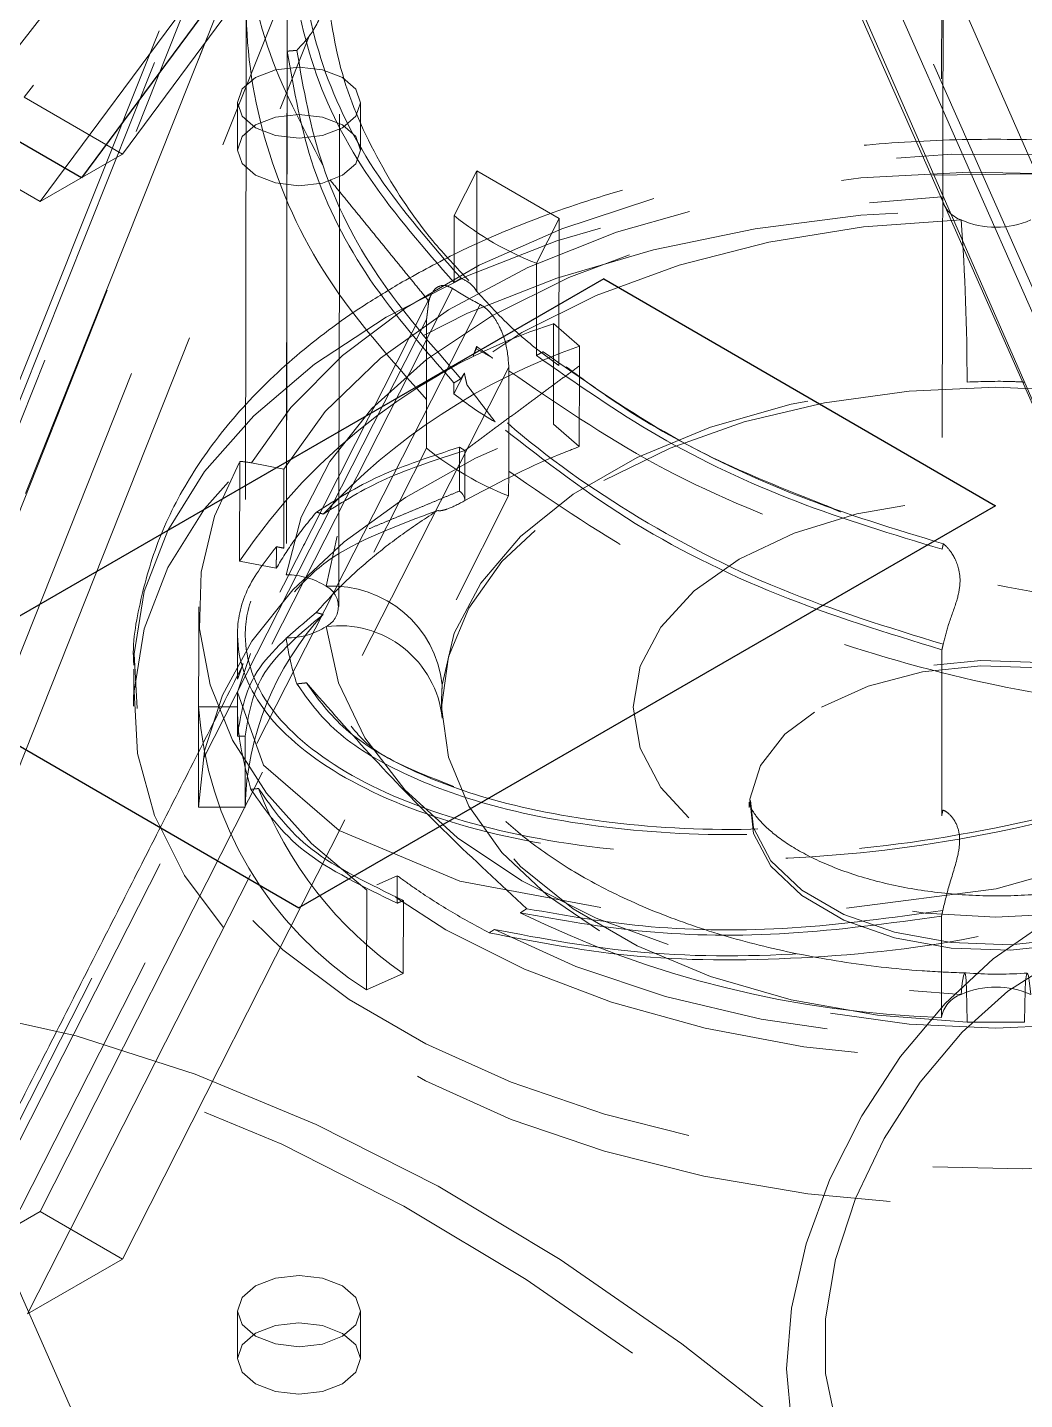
# Model space of a CAD drawing. Header units: millimetres. Extents: x 11 to 421, y 5 to 275.
# Drawn here: x 153.668 to 156.238, y 59.748 to 63.286 of the extents above; entities that cross this region are included whole.
import ezdxf

# ---------------------------------------------------------------- set-up
doc = ezdxf.new("R2010")
doc.units = ezdxf.units.MM
doc.linetypes.add('HIDDEN', pattern=[1.905, 1.27, -0.635])

msp = doc.modelspace()

# ---------------------------------------------------------------- linework, layer by layer
at = {"color": 7, "linetype": 'HIDDEN', "lineweight": 0}
for p, q in [((152.5368, 59.4789), (154.7682, 65.0746)), ((154.8389, 65.0337), (152.6075, 59.438)), ((154.7009, 64.9653), (152.5484, 59.5674)), ((154.8541, 64.6407), (153.6594, 63.1063)), ((152.7039, 59.6572), (154.64, 64.5427)), ((153.4473, 62.9838), (154.642, 64.5182)), ((156.0265, 64.4239), (156.024, 62.8495)), ((153.913, 62.9593), (154.9094, 64.3039)), ((153.7009, 62.8369), (154.6972, 64.1814)), ((158.0578, 58.5451), (155.7182, 63.8382)), ((152.7605, 59.4445), (154.4905, 63.7828)), ((155.7536, 63.695), (158.0932, 58.402)), ((156.0285, 63.4986), (156.0259, 61.9404)), ((154.3377, 63.449), (154.3351, 61.8745)), ((152.916, 59.5343), (154.3957, 63.268)), ((154.3376, 63.225), (154.3351, 61.7117)), ((153.6594, 63.1063), (153.913, 62.9593)), ((153.4473, 62.9838), (153.7009, 62.8369)), ((153.913, 62.9593), (153.7009, 62.8369)), ((154.8268, 62.9161), (154.7682, 62.801)), ((154.8263, 62.6054), (154.8268, 62.9161)), ((154.8268, 62.9161), (155.0389, 62.7932)), ((154.7682, 62.801), (154.7679, 62.6286)), ((155.0389, 62.7932), (154.9803, 62.678)), ((155.0383, 62.414), (155.0389, 62.7932)), ((154.9803, 62.678), (154.98, 62.4402)), ((153.4349, 59.9974), (154.7642, 62.6129)), ((154.8349, 62.5719), (153.5056, 59.9564)), ((154.6969, 62.5331), (153.4559, 60.0913)), ((155.0244, 62.5223), (155.024, 62.2633)), ((155.0244, 62.5223), (155.091, 62.4645)), ((154.8174, 62.4402), (154.826, 62.4573)), ((154.826, 62.4573), (154.826, 62.4633)), ((154.826, 62.4573), (154.8674, 62.4333)), ((155.091, 62.4645), (155.0909, 62.4137)), ((153.668, 59.9684), (154.909, 62.4101)), ((154.7675, 62.3415), (154.7943, 62.3945)), ((154.909, 62.4101), (154.909, 62.401)), ((155.0909, 62.4137), (155.0905, 62.2055)), ((154.7675, 62.3695), (154.7675, 62.3415)), ((154.6966, 62.3269), (154.6964, 62.201)), ((155.024, 62.2633), (155.0905, 62.2055)), ((153.7009, 60.2327), (154.6964, 62.201)), ((154.7817, 62.2037), (154.7815, 62.0905)), ((154.7958, 62.1955), (154.7817, 62.2037)), ((154.7958, 62.1955), (154.7956, 62.066)), ((154.2152, 62.1669), (154.2148, 61.9101)), ((154.246, 62.1631), (154.329, 62.147)), ((154.329, 62.147), (154.3287, 61.9434)), ((154.9086, 62.142), (154.9085, 62.078)), ((153.913, 60.1098), (154.9085, 62.078)), ((154.2148, 61.9101), (154.3096, 61.8917)), ((156.0255, 61.6814), (156.0248, 61.2532)), ((154.1093, 61.5344), (154.1089, 61.2754)), ((154.2093, 61.5343), (154.1093, 61.5344)), ((154.2292, 61.4588), (154.2289, 61.2752)), ((154.2289, 61.2752), (154.1089, 61.2754)), ((154.6215, 61.0986), (154.5683, 61.0747)), ((154.5426, 61.061), (154.5422, 60.8042)), ((154.6372, 61.0347), (154.6369, 60.8467)), ((156.0244, 60.9942), (156.024, 60.7331)), ((154.6369, 60.8467), (154.5422, 60.8042)), ((153.4559, 60.0913), (153.7009, 60.2327)), ((153.7009, 60.2327), (153.913, 60.1098)), ((153.668, 59.9684), (153.913, 60.1098))]:
    msp.add_line(p, q, dxfattribs=at)
at = {"color": 7, "linetype": 'Continuous'}
for p, q in [((154.9331, 64.4178), (153.807, 62.8981)), ((153.807, 62.8981), (153.4702, 63.0932)), ((155.1536, 62.6376), (153.3575, 61.6008)), ((155.1536, 62.6376), (156.1639, 62.0522)), ((156.1639, 62.0522), (154.3678, 61.0154)), ((153.3575, 61.6008), (154.3678, 61.0154))]:
    msp.add_line(p, q, dxfattribs=at)
at = {"color": 7, "linetype": 'Continuous', "lineweight": 15}
for p, q in [((155.5564, 63.932), (156.8536, 60.963)), ((156.6507, 61.4275), (155.6121, 63.777)), ((155.9357, 63.6718), (157.2088, 60.758)), ((154.0378, 59.1433), (152.7837, 61.9806))]:
    msp.add_line(p, q, dxfattribs=at)
at = {"color": 7, "linetype": 'HIDDEN', "lineweight": 0, "flags": 128}
for points in [[(154.2427, 61.6719), (154.2094, 61.572), (154.2762, 61.3836), (154.4717, 61.2151), (154.7825, 61.0849), (155.1875, 61.0091), (155.6591, 60.9999), (156.1652, 61.0651), (156.6714, 61.2074), (157.1431, 61.4243), (157.5483, 61.708), (157.8592, 62.0463), (158.0547, 62.4232), (158.1214, 62.8202), (158.0672, 63.1789), (157.9076, 63.523), (157.6512, 63.8387), (157.6512, 63.8387)], [(154.256, 63.1573), (154.3075, 63.1772), (154.3682, 63.1841), (154.429, 63.177), (154.4805, 63.1571), (154.5149, 63.1272), (154.527, 63.0921), (154.5149, 63.057), (154.4805, 63.0272), (154.429, 63.0074), (154.3682, 63.0004), (154.3075, 63.0075), (154.256, 63.0275), (154.2216, 63.0573), (154.2095, 63.0924), (154.2216, 63.1276), (154.256, 63.1573)], [(154.2558, 63.0349), (154.3073, 63.0548), (154.368, 63.0617), (154.4288, 63.0547), (154.4803, 63.0347), (154.5147, 63.0049), (154.5268, 62.9697), (154.5147, 62.9346), (154.4803, 62.9049), (154.4288, 62.885), (154.368, 62.8781), (154.3073, 62.8851), (154.2558, 62.9051), (154.2214, 62.9349), (154.2093, 62.9701), (154.2214, 63.0052), (154.2558, 63.0349)], [(154.246, 62.1631), (154.3473, 62.3064), (154.4805, 62.4406), (154.6432, 62.5635), (154.8326, 62.6728), (155.0454, 62.7666), (155.2777, 62.8434), (155.5257, 62.9017), (155.7848, 62.9405), (156.0506, 62.9592), (156.3184, 62.9574), (156.5835, 62.9351), (156.8412, 62.8928), (157.0871, 62.8312), (157.3169, 62.7513), (157.5264, 62.6546), (157.712, 62.5428), (157.8705, 62.4177), (157.9991, 62.2817), (158.0956, 62.1371), (158.1582, 61.9865), (158.1858, 61.8324), (158.178, 61.6776), (158.1349, 61.5247), (158.0573, 61.3766), (157.9465, 61.2357), (157.8044, 61.1045), (157.6336, 60.9854), (157.437, 60.8805), (157.2181, 60.7914), (156.9808, 60.72), (156.7292, 60.6672), (156.4676, 60.6342), (156.2007, 60.6215), (155.9333, 60.6293), (155.6698, 60.6575), (155.4151, 60.7055), (155.1735, 60.7726), (154.9492, 60.8575), (154.7463, 60.9588), (154.5683, 61.0747)], [(154.329, 62.147), (154.4357, 62.2955), (154.5781, 62.4335), (154.7532, 62.5582), (154.9576, 62.6671), (155.1868, 62.7579), (155.4363, 62.8287), (155.7008, 62.8781), (155.9748, 62.9051), (156.2528, 62.909), (156.529, 62.8899)], [(158.3865, 61.6526), (158.3771, 61.7466), (158.3334, 61.906), (158.2556, 62.0611), (158.1447, 62.2094), (158.0026, 62.3485), (157.8316, 62.4763), (157.6342, 62.5906), (157.4137, 62.6898), (157.1734, 62.7722), (156.9173, 62.8366), (156.6493, 62.8819), (156.3736, 62.9075), (156.0946, 62.9129), (155.8168, 62.898), (155.5444, 62.8631), (155.2818, 62.8087), (155.0331, 62.7356), (154.8023, 62.6452), (154.5929, 62.5386)], [(154.3351, 61.8745), (154.3733, 62.0231), (154.4475, 62.1671), (154.5561, 62.3035), (154.6969, 62.4297), (154.8672, 62.543), (155.0635, 62.6413), (155.2818, 62.7225), (155.5179, 62.785), (155.767, 62.8277), (156.024, 62.8495)], [(157.7358, 60.6215), (157.5265, 60.515), (157.2956, 60.4245), (157.047, 60.3515), (156.7844, 60.2971), (156.512, 60.2621), (156.2341, 60.2473), (155.9551, 60.2526), (155.6795, 60.2782), (155.4114, 60.3235), (155.1553, 60.3879), (154.9151, 60.4703), (154.6945, 60.5695), (154.4972, 60.6839), (154.3261, 60.8116), (154.184, 60.9507), (154.0732, 61.099), (153.9953, 61.2541), (153.9517, 61.4136), (153.9429, 61.5749), (153.9692, 61.7356), (154.03, 61.8931), (154.1246, 62.0449), (154.2513, 62.1885), (154.4082, 62.3219), (154.5928, 62.4428), (154.8021, 62.5493), (155.033, 62.6398), (155.2816, 62.7128), (155.5442, 62.7672), (155.8166, 62.8021), (156.0945, 62.817), (156.3735, 62.8116), (156.6491, 62.7861), (156.9171, 62.7408), (157.1733, 62.6764), (157.4135, 62.5939), (157.6341, 62.4948), (157.8314, 62.3804), (158.0025, 62.2527), (158.1446, 62.1136), (158.2554, 61.9653), (158.3333, 61.8102), (158.3769, 61.6507), (158.3857, 61.4893), (158.3594, 61.3287), (158.2985, 61.1712), (158.204, 61.0194), (158.0773, 60.8757), (157.9204, 60.7424), (157.7358, 60.6215)], [(156.075, 62.7898), (155.8236, 62.7717), (155.5796, 62.7326), (155.3481, 62.6733), (155.1341, 62.595), (154.9423, 62.4995), (154.7768, 62.3887), (154.641, 62.2651), (154.538, 62.1313), (154.47, 61.9903), (154.4383, 61.8449)], [(154.5929, 62.5386), (154.4083, 62.4177), (154.2515, 62.2844), (154.1247, 62.1407), (154.0302, 61.9889), (153.9693, 61.8315), (153.9431, 61.6708), (153.9518, 61.5094), (153.9955, 61.3499), (154.0733, 61.1948), (154.1842, 61.0466), (154.3263, 60.9075), (154.4973, 60.7797), (154.6947, 60.6654), (154.9152, 60.5662), (155.1555, 60.4838), (155.4116, 60.4194), (155.6796, 60.374), (155.9553, 60.3485), (156.2343, 60.3431), (156.5121, 60.358), (156.7845, 60.3929), (157.0471, 60.4473), (157.2958, 60.5203), (157.5266, 60.6108), (157.736, 60.7173), (157.9206, 60.8382), (158.0774, 60.9716), (158.2042, 61.1153), (158.2987, 61.267), (158.3596, 61.4245), (158.3859, 61.5852), (158.3869, 61.6244)], [(157.6043, 62.5374), (157.7684, 62.4157), (157.902, 62.2821), (158.0027, 62.1391), (158.0684, 61.9896), (158.098, 61.8362), (158.0909, 61.6821), (158.0471, 61.53), (157.9676, 61.3828), (157.8539, 61.2434), (157.7081, 61.1144), (157.533, 60.9983), (157.3318, 60.8972), (157.1086, 60.8131), (156.8673, 60.7476), (156.6128, 60.7019), (156.3497, 60.6769), (156.0831, 60.6731), (155.8181, 60.6905), (155.5596, 60.7288), (155.3127, 60.7873), (155.0819, 60.8648), (154.8717, 60.9599)], [(155.154, 62.1175), (155.3245, 62.2016), (155.5157, 62.2691), (155.7228, 62.3185), (155.9408, 62.3486), (156.1643, 62.3585), (156.3878, 62.3481), (156.6058, 62.3176), (156.8129, 62.2677), (157.0041, 62.1998), (157.1746, 62.1154), (157.3202, 62.0166), (157.4373, 61.9059), (157.5231, 61.786), (157.5755, 61.6599), (157.593, 61.5306), (157.5755, 61.4013), (157.5231, 61.2753), (157.4373, 61.1556), (157.3202, 61.0452), (157.1746, 60.9467), (157.0041, 60.8627), (156.8129, 60.7951), (156.6058, 60.7457), (156.3878, 60.7157), (156.1643, 60.7058), (155.9408, 60.7162), (155.7228, 60.7467), (155.5157, 60.7966), (155.3245, 60.8645), (155.154, 60.9489), (155.0084, 61.0477), (154.8913, 61.1584), (154.8055, 61.2783), (154.7531, 61.4044), (154.7355, 61.5337), (154.7531, 61.6629), (154.8055, 61.789), (154.8913, 61.9087), (155.0084, 62.0191), (155.154, 62.1175)], [(154.7375, 61.5908), (154.7684, 61.7242), (154.8364, 61.8528), (154.9395, 61.9732), (155.0752, 62.0824), (155.2396, 62.1774), (155.4286, 62.2556), (155.6371, 62.315), (155.8596, 62.3541), (156.0902, 62.3717)], [(154.1089, 61.2754), (154.1244, 61.421), (154.1706, 61.5644), (154.2469, 61.7034), (154.352, 61.8359), (154.4845, 61.96), (154.6423, 62.0737), (154.823, 62.1753), (155.024, 62.2633)], [(154.5426, 61.061), (154.4002, 61.1817), (154.2844, 61.3114), (154.197, 61.4484), (154.1392, 61.5905), (154.112, 61.7356), (154.1157, 61.8815), (154.1502, 62.026), (154.2152, 62.1669)], [(156.8254, 61.149), (156.9417, 61.2308), (157.0281, 61.3242), (157.0813, 61.4256), (157.0993, 61.5311), (157.0813, 61.6366), (157.0281, 61.7381), (156.9417, 61.8317), (156.8254, 61.9138), (156.6838, 61.9812), (156.5221, 62.0314), (156.3467, 62.0623), (156.1643, 62.0729), (155.9819, 62.0627), (155.8065, 62.0321), (155.6448, 61.9823), (155.5032, 61.9152), (155.3869, 61.8334), (155.3005, 61.74), (155.2473, 61.6386), (155.2293, 61.5331), (155.2473, 61.4276), (155.3005, 61.3261), (155.3869, 61.2325), (155.5032, 61.1505), (155.6448, 61.0831), (155.8065, 61.0329), (155.9819, 61.0019), (156.1643, 60.9914), (156.3467, 61.0015), (156.5221, 61.0321), (156.6838, 61.0819), (156.8254, 61.149)], [(154.4383, 61.7411), (154.47, 61.5957), (154.538, 61.4545), (154.641, 61.3205), (154.7768, 61.1966), (154.9423, 61.0855), (155.1341, 60.9895), (155.3481, 60.9108), (155.5796, 60.8509), (155.8236, 60.8113), (156.075, 60.7927)], [(155.7149, 61.5333), (155.8354, 61.5878), (155.975, 61.624), (156.1255, 61.6398), (156.2783, 61.6343), (156.4245, 61.6078), (156.5555, 61.5618), (156.6637, 61.4991), (156.7429, 61.4232), (156.7885, 61.3387), (156.7977, 61.2503), (156.7701, 61.1632), (156.7073, 61.0825), (156.6129, 61.0129), (156.4924, 60.9585), (156.3528, 60.9223), (156.2022, 60.9065), (156.0494, 60.912), (155.9033, 60.9385), (155.7723, 60.9844), (155.664, 61.0472), (155.5848, 61.123), (155.5393, 61.2076), (155.53, 61.296), (155.5576, 61.383), (155.6205, 61.4637), (155.7149, 61.5333)], [(156.6129, 61.0272), (156.4924, 60.9727), (156.3528, 60.9366), (156.2022, 60.9208), (156.0494, 60.9263), (155.9033, 60.9528), (155.7723, 60.9987), (155.664, 61.0614), (155.5848, 61.1373), (155.5393, 61.2219), (155.5301, 61.3103), (155.5576, 61.3973), (155.6205, 61.478), (155.7149, 61.5476), (155.8354, 61.6021), (155.975, 61.6382), (156.1256, 61.654), (156.2784, 61.6485), (156.4245, 61.622), (156.5555, 61.5761), (156.6638, 61.5134), (156.743, 61.4375), (156.7885, 61.3529), (156.7977, 61.2645), (156.7701, 61.1775), (156.7073, 61.0968), (156.6129, 61.0272)], [(156.0902, 60.7213), (155.8596, 60.7394), (155.6371, 60.7789), (155.4286, 60.8388), (155.2396, 60.9175), (155.0751, 61.0128), (154.9395, 61.1222), (154.8364, 61.2429), (154.7684, 61.3717), (154.7375, 61.5051)], [(157.5911, 61.502), (157.5602, 61.3687), (157.4923, 61.2401), (157.3891, 61.1196), (157.2535, 61.0104), (157.089, 60.9155), (156.9, 60.8372), (156.6915, 60.7778), (156.469, 60.7387), (156.2385, 60.7211)], [(156.0902, 60.7213), (156.09, 60.7657), (156.0891, 60.8017), (156.0878, 60.828), (156.0859, 60.8436), (156.0836, 60.8477), (156.0809, 60.8404), (156.078, 60.8218), (156.075, 60.7927)], [(156.2385, 60.7211), (156.2388, 60.7655), (156.2398, 60.8016), (156.2413, 60.8279), (156.2433, 60.8434), (156.2457, 60.8476), (156.2484, 60.8402), (156.2514, 60.8216), (156.2544, 60.7925)], [(158.677, 53.3435), (158.6645, 53.7141), (158.627, 54.0967), (158.5648, 54.489), (158.4783, 54.8885), (158.368, 55.2928), (158.2346, 55.6991), (158.079, 56.105), (157.9022, 56.5079), (157.7052, 56.9053), (157.4893, 57.2945), (157.2558, 57.6733), (157.0064, 58.0391), (156.7424, 58.3897), (156.4657, 58.7229), (156.1779, 59.0365), (155.8808, 59.3285), (155.5764, 59.5972), (155.2666, 59.8407), (154.9533, 60.0577), (154.6385, 60.2466), (154.3242, 60.4064), (154.0124, 60.536), (153.705, 60.6345), (153.4041, 60.7014), (153.1114, 60.7362), (152.8289, 60.7388), (152.5584, 60.709), (152.3015, 60.6472), (152.0598, 60.5536), (151.9175, 60.4793)], [(154.256, 60.0409), (154.3075, 60.0608), (154.3682, 60.0677), (154.429, 60.0607), (154.4805, 60.0407), (154.5149, 60.0109), (154.527, 59.9757), (154.5149, 59.9406), (154.4805, 59.9109), (154.429, 59.891), (154.3682, 59.8841), (154.3075, 59.8911), (154.256, 59.9111), (154.2216, 59.9409), (154.2095, 59.9761), (154.2216, 60.0112), (154.256, 60.0409)], [(154.2558, 59.9186), (154.3073, 59.9384), (154.368, 59.9454), (154.4288, 59.9383), (154.4803, 59.9183), (154.5147, 59.8885), (154.5268, 59.8534), (154.5147, 59.8182), (154.4803, 59.7885), (154.4288, 59.7686), (154.368, 59.7617), (154.3073, 59.7688), (154.2558, 59.7887), (154.2214, 59.8186), (154.2093, 59.8537), (154.2214, 59.8888), (154.2558, 59.9186)]]:
    msp.add_lwpolyline(points, dxfattribs=at)
at = {"color": 7, "linetype": 'Continuous', "lineweight": 15, "flags": 128}
for points in [[(156.9487, 60.5915), (156.936, 60.7333), (156.8983, 60.8549), (156.8372, 60.9517), (156.7548, 61.02), (156.6545, 61.0572), (156.5401, 61.0617), (156.416, 61.0336), (156.2868, 60.9737), (156.1577, 60.8845), (156.0336, 60.7693), (155.9191, 60.6326), (155.8188, 60.4797), (155.7365, 60.3164), (155.6754, 60.1489), (155.6377, 59.9838), (155.625, 59.8273), (155.6377, 59.6856)], [(156.8518, 60.5356), (156.8386, 60.6682), (156.7996, 60.7794), (156.7366, 60.8639), (156.6526, 60.9178), (156.5515, 60.9386), (156.438, 60.9253), (156.3174, 60.8785), (156.1954, 60.8005), (156.0777, 60.6948), (155.9698, 60.5664), (155.8767, 60.4213), (155.8027, 60.2663), (155.7514, 60.1087), (155.7252, 59.9557), (155.7252, 59.8146), (155.7514, 59.692)], [(155.6414, 59.6676), (155.355, 59.8918), (155.0417, 60.1087), (154.7269, 60.2977), (154.4126, 60.4574), (154.1008, 60.587), (153.7934, 60.6855), (153.4925, 60.7524), (153.3156, 60.7772)]]:
    msp.add_lwpolyline(points, dxfattribs=at)
at = {"color": 7, "linetype": 'HIDDEN', "lineweight": 0}
for centre, radius, start, end in [((156.1014, 62.8639), 0.0787, 190.5817, 250.4395), ((150.5863, 62.3813), 5.5039, 359.9003, 4.2559), ((156.1649, 62.9928), 0.222, 246.1086, 293.767), ((155.5064, 61.0434), 1.5554, 108.0512, 146.1383), ((155.6338, 60.9177), 1.6392, 109.3376, 137.2147), ((154.2033, 61.9439), 0.2234, 78.9712, 86.9461), ((154.7649, 62.0646), 0.0307, 2.5432, 57.3336), ((154.336, 61.6833), 0.1913, 57.6817, 90.2734), ((154.4532, 61.5592), 0.2861, 6.3506, 92.9775), ((154.4109, 61.793), 0.0587, 297.8644, 62.1358), ((154.9936, 61.2546), 0.765, 137.42, 178.4538), ((154.3365, 61.9027), 0.191, 269.5938, 302.2209), ((154.9772, 61.7979), 0.6479, 187.6458, 198.413), ((154.4722, 61.4765), 0.2668, 6.1497, 97.3066), ((155.0478, 61.5974), 0.9407, 183.8408, 237.482), ((155.2104, 61.6796), 1.0113, 200.6199, 235.4524), ((156.1047, 63.3764), 2.6445, 243.8329, 268.2505), ((156.1012, 60.7187), 0.0785, 109.449, 169.4236), ((156.1645, 60.5895), 0.222, 66.1082, 113.7674)]:
    msp.add_arc(centre, radius, start, end, dxfattribs=at)
for centre, major_axis, ratio, start_param, end_param in [((156.1704, 65.2898), (1.2484, 2.5865), 0.521081, 3.020361, 3.184032), ((156.1704, 65.2898), (1.3164, 2.7274), 0.521081, 3.076354, 3.128039), ((156.1697, 64.8429), (1.2469, 2.5997), 0.518962, 3.019235, 3.104563), ((156.1697, 64.8429), (1.3148, 2.7414), 0.518962, 3.023473, 3.178667)]:
    msp.add_ellipse(centre, major_axis=major_axis, ratio=ratio, start_param=start_param, end_param=end_param, dxfattribs=at)
for points, degree in [([(154.4706, 61.7929), (154.5338, 100.5951)], 1), ([(154.7128, 65.0468), (152.5135, 59.5316)], 1), ([(154.7438, 64.7618), (153.4172, 63.058)], 1), ([(154.2322, 63.3384), (154.2296, 61.7185)], 1), ([(154.3376, 63.225), (154.3624, 63.2271)], 1), ([(154.2095, 63.0925), (154.2093, 62.9702)], 1), ([(154.5268, 62.9696), (154.527, 63.092)], 1), ([(154.7026, 62.5804), (154.4481, 62.8929)], 1), ([(154.7679, 62.6286), (154.7857, 62.6392)], 1), ([(154.7085, 62.5965), (154.319, 61.83)], 1), ([(154.7026, 62.5804), (154.6969, 62.5331)], 1), ([(154.826, 62.4633), (154.8174, 62.4402)], 1), ([(154.826, 62.4633), (154.8674, 62.4333)], 1), ([(154.98, 62.4402), (154.9977, 62.45)], 1), ([(154.7943, 62.3945), (154.7853, 62.3802)], 1), ([(154.7943, 62.3945), (154.8012, 62.3641)], 1), ([(154.7958, 62.1955), (155.0909, 62.4137)], 1), ([(154.7853, 62.3802), (154.7675, 62.3695)], 1), ([(154.8012, 62.3641), (154.8737, 62.2689)], 1), ([(154.7815, 62.0905), (154.5493, 61.9937)], 1), ([(154.4128, 62.0363), (154.4307, 62.0312)], 1), ([(155.7641, 62.0371), (155.7266, 62.053)], 1), ([(154.3096, 61.8917), (154.3097, 61.9471)], 1), ([(154.3097, 61.9471), (154.3287, 61.9434)], 1), ([(156.0259, 61.9404), (156.0291, 61.9545)], 1), ([(154.1097, 61.7923), (154.1089, 61.2765)], 1), ([(154.4303, 61.7722), (154.4124, 61.7773)], 1), ([(154.2096, 61.7186), (154.2096, 61.6997), (154.2095, 61.662), (154.2094, 61.6242), (154.2094, 61.6054)], 3), ([(156.0287, 61.6955), (156.0255, 61.6814)], 1), ([(154.2238, 61.6455), (154.2097, 61.6054)], 1), ([(154.2208, 61.6369), (153.4159, 60.0532)], 1), ([(153.942, 61.6316), (153.9418, 61.5358)], 1), ([(154.3625, 61.5933), (154.3871, 61.596)], 1), ([(154.7356, 61.5492), (154.7355, 61.5345)], 1), ([(154.2092, 61.4595), (154.2092, 61.4589)], 1), ([(154.2092, 61.4589), (154.2292, 61.4588)], 1), ([(154.2443, 61.3213), (154.2639, 61.3235)], 1), ([(155.5289, 61.2884), (155.5289, 61.2742)], 1), ([(156.028, 61.2678), (156.0248, 61.2532)], 1), ([(154.6214, 61.0276), (154.6372, 61.0347)], 1), ([(154.9552, 61.0136), (154.9385, 61.0029)], 1), ([(156.0244, 60.9942), (156.0276, 61.0088)], 1), ([(154.8717, 60.9599), (154.8583, 60.9514)], 1), ([(154.2095, 59.9762), (154.2093, 59.8538)], 1), ([(154.5268, 59.8533), (154.527, 59.9756)], 1)]:
    msp.add_open_spline(points, degree=degree, dxfattribs=at)
for points, knots in [([(154.6966, 62.3269), (154.6056, 62.4291), (154.4237, 62.6335), (154.2692, 62.9793), (154.2137, 63.3369), (154.2695, 63.6945), (154.4242, 64.0403), (154.6064, 64.2444), (154.6975, 64.3464)], [0, 0, 0, 0, 0.166651, 0.333275, 0.49992, 0.666593, 0.833339, 1, 1, 1, 1]), ([(154.4295, 62.9313), (154.3756, 63.0325), (154.2614, 63.247), (154.2176, 63.5923), (154.2626, 63.9463), (154.3771, 64.1665), (154.4344, 64.2766)], [0, 0, 0, 0, 0.233159, 0.493995, 0.746946, 1, 1, 1, 1]), ([(154.7679, 62.6286), (154.6915, 62.7156), (154.5387, 62.8898), (154.3911, 63.1807), (154.3557, 63.3829), (154.338, 63.484)], [0, 0, 0, 0, 0.3332263, 0.6664254, 1, 1, 1, 1]), ([(154.3624, 63.2271), (154.3785, 63.2443), (154.413, 63.2814), (154.4339, 63.3463), (154.439, 63.3999), (154.4292, 63.4376), (154.4046, 63.4638), (154.3761, 63.479), (154.3628, 63.4861)], [0, 0, 0, 0, 0.192992, 0.4149148, 0.5507322, 0.6871833, 0.8549669, 1, 1, 1, 1]), ([(154.7857, 62.6392), (154.7105, 62.7255), (154.5601, 62.898), (154.4149, 63.186), (154.3802, 63.386), (154.3628, 63.4861)], [0, 0, 0, 0, 0.3332302, 0.6664278, 1, 1, 1, 1]), ([(154.8061, 62.6333), (154.7741, 62.6672), (154.6859, 62.7606), (154.5727, 62.934), (154.4684, 63.1599), (154.4472, 63.3239), (154.436, 63.4108)], [0, 0, 0, 0, 0.141745, 0.391005, 0.676886, 1, 1, 1, 1]), ([(154.7675, 62.3695), (154.6911, 62.4566), (154.5383, 62.6307), (154.3907, 62.9217), (154.3553, 63.1239), (154.3376, 63.225)], [0, 0, 0, 0, 0.3332264, 0.6664253, 1, 1, 1, 1]), ([(154.7853, 62.3802), (154.71, 62.4665), (154.5596, 62.639), (154.4145, 62.927), (154.3798, 63.127), (154.3624, 63.2271)], [0, 0, 0, 0, 0.33323, 0.666428, 1, 1, 1, 1]), ([(158.3826, 61.6576), (158.3817, 61.6922), (158.3791, 61.7823), (158.3395, 61.9253), (158.2693, 62.0832), (158.1684, 62.234), (158.0394, 62.3763), (157.8828, 62.5083), (157.7008, 62.6278), (157.4964, 62.7328), (157.2729, 62.8218), (157.0341, 62.8936), (156.7833, 62.9476), (156.5241, 62.983), (156.2601, 62.9996), (155.9948, 62.9972), (155.7318, 62.9759), (155.4747, 62.9358), (155.2269, 62.8774), (154.9921, 62.8009), (154.794, 62.7175), (154.681, 62.6555), (154.6343, 62.6299)], [0, 0, 0, 0, 0.030372, 0.078939, 0.127822, 0.177561, 0.228375, 0.280141, 0.332532, 0.385208, 0.437907, 0.490521, 0.543031, 0.595452, 0.647815, 0.70016, 0.752526, 0.804944, 0.857457, 0.910107, 0.96293, 1, 1, 1, 1]), ([(154.7857, 62.6392), (154.7973, 62.6338), (154.8134, 62.6262), (154.8234, 62.6099), (154.8263, 62.6054)], [0, 0, 0, 0, 0.720278, 1, 1, 1, 1]), ([(154.6343, 62.6299), (154.6003, 62.6095), (154.5022, 62.5505), (154.3573, 62.4413), (154.2106, 62.2989), (154.0935, 62.1444), (154.007, 61.9811), (153.958, 61.8128), (153.9375, 61.6982), (153.9421, 61.6417), (153.9421, 61.6415)], [0, 0, 0, 0, 0.082975, 0.239549, 0.396139, 0.551503, 0.704323, 0.853607, 0.999427, 1, 1, 1, 1]), ([(154.7642, 62.6129), (154.7584, 62.6159), (154.7469, 62.6218), (154.73, 62.6205), (154.713, 62.6088), (154.7065, 62.591), (154.7026, 62.5804)], [0, 0, 0, 0, 0.183725, 0.366635, 0.624549, 1, 1, 1, 1]), ([(155.0383, 62.414), (155.0019, 62.4408), (154.9284, 62.4948), (154.8605, 62.5683), (154.8263, 62.6054)], [0, 0, 0, 0, 0.495956, 1, 1, 1, 1]), ([(154.909, 62.4101), (154.9074, 62.4323), (154.9048, 62.4664), (154.8866, 62.5132), (154.869, 62.5421), (154.8513, 62.5617), (154.84, 62.5687), (154.8349, 62.5719)], [0, 0, 0, 0, 0.389754, 0.602626, 0.767736, 0.894081, 1, 1, 1, 1]), ([(154.6966, 62.3269), (154.6966, 62.3485), (154.6967, 62.3917), (154.6968, 62.4604), (154.6969, 62.5075), (154.6969, 62.5331)], [0, 0, 0, 0, 0.314073, 0.628145, 1, 1, 1, 1]), ([(156.0259, 61.9404), (155.8993, 61.9787), (155.6461, 62.0551), (155.2872, 62.2241), (155.0824, 62.3682), (154.98, 62.4402)], [0, 0, 0, 0, 0.333575, 0.666774, 1, 1, 1, 1]), ([(156.0291, 61.9545), (155.9043, 61.9925), (155.6547, 62.0685), (155.3007, 62.236), (155.0987, 62.3787), (154.9977, 62.45)], [0, 0, 0, 0, 0.3335722, 0.6667698, 1, 1, 1, 1]), ([(154.9086, 62.142), (154.9086, 62.1636), (154.9087, 62.2067), (154.9089, 62.2931), (154.909, 62.3578), (154.909, 62.401)], [0, 0, 0, 0, 0.25, 0.5, 1, 1, 1, 1]), ([(157.4309, 61.8355), (157.3081, 61.8139), (157.0625, 61.7707), (156.625, 61.7754), (156.1674, 61.8379), (155.7109, 61.9648), (155.276, 62.1487), (155.0314, 62.3169), (154.909, 62.401)], [0, 0, 0, 0, 0.167194, 0.334466, 0.501663, 0.667781, 0.833877, 1, 1, 1, 1]), ([(155.7266, 62.053), (155.6337, 62.0898), (155.4481, 62.1635), (155.2247, 62.2874), (155.1033, 62.3768), (155.0567, 62.4112)], [0, 0, 0, 0, 0.381327, 0.762339, 1, 1, 1, 1]), ([(156.0287, 61.6955), (155.8872, 61.739), (155.6042, 61.826), (155.2138, 62.0284), (154.9531, 62.2172), (154.8293, 62.3369), (154.8012, 62.3641)], [0, 0, 0, 0, 0.3036936, 0.6072168, 0.9106537, 1, 1, 1, 1]), ([(156.0902, 62.3717), (156.1286, 62.373), (156.178, 62.3747), (156.2274, 62.3721), (156.2385, 62.3716)], [0, 0, 0, 0, 0.776346, 1, 1, 1, 1]), ([(156.0255, 61.6814), (155.8832, 61.7251), (155.5986, 61.8123), (155.2003, 62.0119), (154.9826, 62.1832), (154.8737, 62.2689)], [0, 0, 0, 0, 0.333497, 0.666797, 1, 1, 1, 1]), ([(154.7817, 62.2037), (154.7097, 62.1802), (154.5658, 62.1332), (154.4638, 62.0686), (154.4128, 62.0363)], [0, 0, 0, 0, 0.500257, 1, 1, 1, 1]), ([(154.4307, 62.0312), (154.4812, 62.0629), (154.5822, 62.1264), (154.7246, 62.1724), (154.7958, 62.1955)], [0, 0, 0, 0, 0.499742, 1, 1, 1, 1]), ([(155.0905, 62.2055), (155.0731, 62.1986), (154.9678, 62.1574), (154.8739, 62.1076), (154.7956, 62.066)], [0, 0, 0, 0, 0.165801, 1, 1, 1, 1]), ([(157.0255, 61.5217), (156.8881, 61.5195), (156.6134, 61.5151), (156.1616, 61.581), (155.7107, 61.7056), (155.2755, 61.8897), (155.0309, 62.0579), (154.9086, 62.142)], [0, 0, 0, 0, 0.197137, 0.394193, 0.596135, 0.798051, 1, 1, 1, 1]), ([(154.7258, 62.0407), (154.7264, 62.0405), (154.7277, 62.0399), (154.7308, 62.0397), (154.7382, 62.0404), (154.7624, 62.0477), (154.7808, 62.0579), (154.7956, 62.066)], [0, 0, 0, 0, 0.023904, 0.053588, 0.107726, 0.285102, 1, 1, 1, 1]), ([(154.3096, 61.8917), (154.3242, 61.9157), (154.3542, 61.9649), (154.3929, 62.0121), (154.4128, 62.0363)], [0, 0, 0, 0, 0.486703, 1, 1, 1, 1]), ([(154.7258, 62.0407), (154.6205, 62.0015), (154.4622, 61.9427), (154.383, 61.8591), (154.3565, 61.8311)], [0, 0, 0, 0, 0.665719, 1, 1, 1, 1]), ([(154.4124, 61.7773), (154.4338, 61.8011), (154.4766, 61.8485), (154.5517, 61.9159), (154.6339, 61.9806), (154.6951, 62.0206), (154.7258, 62.0407)], [0, 0, 0, 0, 0.250139, 0.500278, 0.74951, 1, 1, 1, 1]), ([(154.3097, 61.9471), (154.2813, 61.91), (154.2243, 61.8358), (154.1968, 61.6933), (154.2544, 61.5261), (154.4525, 61.3544), (154.7668, 61.2215), (155.1765, 61.1436), (155.6534, 61.1332), (156.1492, 61.1957), (156.6266, 61.3263), (157.0669, 61.5107), (157.3145, 61.6798), (157.4383, 61.7644)], [0, 0, 0, 0, 0.061877, 0.123897, 0.224502, 0.325101, 0.425697, 0.526293, 0.626893, 0.727497, 0.81832, 0.909183, 1, 1, 1, 1]), ([(157.0255, 61.5217), (156.888, 61.4582), (156.613, 61.3313), (156.1446, 61.2078), (155.6589, 61.1443), (155.1866, 61.1538), (154.7811, 61.2298), (154.47, 61.3602), (154.2739, 61.5291), (154.2169, 61.6937), (154.2441, 61.8339), (154.3005, 61.9069), (154.3287, 61.9434)], [0, 0, 0, 0, 0.097891, 0.195743, 0.306963, 0.418176, 0.529387, 0.640597, 0.751811, 0.863031, 0.931594, 1, 1, 1, 1]), ([(156.0291, 61.9545), (156.0347, 61.9498), (156.0468, 61.9396), (156.0689, 61.8996), (156.0743, 61.852), (156.0634, 61.8023), (156.0422, 61.7496), (156.033, 61.7127), (156.0287, 61.6955)], [0, 0, 0, 0, 0.192994, 0.414916, 0.550733, 0.687184, 0.854968, 1, 1, 1, 1]), ([(154.4124, 61.7773), (154.3534, 61.7277), (154.2355, 61.6284), (154.2179, 61.5154), (154.2092, 61.4589)], [0, 0, 0, 0, 0.5001012, 1, 1, 1, 1]), ([(154.2292, 61.4588), (154.2379, 61.5145), (154.2552, 61.6257), (154.3719, 61.7234), (154.4303, 61.7722)], [0, 0, 0, 0, 0.499898, 1, 1, 1, 1]), ([(154.2094, 61.5727), (154.2093, 61.5538), (154.2093, 61.5161), (154.2092, 61.4783), (154.2092, 61.4595)], [0, 0, 0, 0, 0.499997, 1, 1, 1, 1]), ([(154.3625, 61.5933), (154.3923, 61.5514), (154.4519, 61.4675), (154.6277, 61.36), (154.8732, 61.2692), (155.1985, 61.2109), (155.5947, 61.1957), (155.8814, 61.234), (156.0248, 61.2532)], [0, 0, 0, 0, 0.152292, 0.304756, 0.456996, 0.637928, 0.818913, 1, 1, 1, 1]), ([(154.3871, 61.596), (154.4443, 61.5307), (154.5601, 61.3988), (154.7492, 61.2044), (154.8865, 61.0773), (154.9552, 61.0136)], [0, 0, 0, 0, 0.328036, 0.663688, 1, 1, 1, 1]), ([(154.3871, 61.596), (154.4165, 61.555), (154.4752, 61.473), (154.6486, 61.3681), (154.8909, 61.2796), (155.2121, 61.2233), (155.6033, 61.2096), (155.8864, 61.2484), (156.028, 61.2678)], [0, 0, 0, 0, 0.15221, 0.304594, 0.456752, 0.637766, 0.818832, 1, 1, 1, 1]), ([(154.7375, 61.5051), (154.7363, 61.5279), (154.7347, 61.5574), (154.737, 61.5847), (154.7375, 61.5908)], [0, 0, 0, 0, 0.776342, 1, 1, 1, 1]), ([(154.2093, 61.5343), (154.2097, 61.5164), (154.2111, 61.445), (154.2301, 61.3743), (154.2443, 61.3213)], [0, 0, 0, 0, 0.250847, 1, 1, 1, 1]), ([(156.0839, 60.8478), (156.0473, 60.8494), (155.9397, 60.8541), (155.7641, 60.8746), (155.5642, 60.9141), (155.3784, 60.9685), (155.2113, 61.0353), (155.0667, 61.1119), (154.9475, 61.195), (154.8553, 61.2807), (154.7907, 61.3651), (154.7492, 61.4475), (154.7411, 61.4969), (154.7367, 61.5232)], [0, 0, 0, 0, 0.049435, 0.145, 0.240298, 0.335057, 0.429094, 0.522288, 0.61467, 0.706601, 0.798801, 0.893027, 1, 1, 1, 1]), ([(157.4237, 61.5133), (157.3013, 61.4294), (157.0563, 61.2617), (156.621, 61.0785), (156.1599, 60.9514), (155.6937, 60.8898), (155.2453, 60.8887), (154.9962, 60.9362), (154.8717, 60.9599)], [0, 0, 0, 0, 0.163891, 0.327867, 0.491769, 0.66119, 0.830591, 1, 1, 1, 1]), ([(154.7671, 61.3288), (154.6872, 61.3601), (154.5646, 61.4079), (154.5185, 61.4646), (154.5024, 61.4843)], [0, 0, 0, 0, 0.651812, 1, 1, 1, 1]), ([(154.2443, 61.3213), (154.2825, 61.2659), (154.3589, 61.1551), (154.5339, 61.0701), (154.6214, 61.0276)], [0, 0, 0, 0, 0.499891, 1, 1, 1, 1]), ([(154.6372, 61.0347), (154.5506, 61.0764), (154.3774, 61.16), (154.3017, 61.269), (154.2639, 61.3235)], [0, 0, 0, 0, 0.500109, 1, 1, 1, 1]), ([(156.6751, 61.1641), (156.6603, 61.1561), (156.6174, 61.1327), (156.5275, 61.0976), (156.4035, 61.0661), (156.2656, 61.0478), (156.1216, 61.0447), (155.9792, 61.0574), (155.8465, 61.0847), (155.7313, 61.1239), (155.6396, 61.1704), (155.5756, 61.218), (155.5402, 61.2582), (155.5292, 61.2836), (155.528, 61.2851), (155.5291, 61.2887), (155.5292, 61.2891)], [0, 0, 0, 0, 0.040314, 0.117619, 0.196449, 0.276757, 0.357974, 0.43944, 0.520308, 0.599903, 0.67776, 0.75388, 0.8294, 0.906683, 0.991612, 1, 1, 1, 1]), ([(156.0276, 61.0088), (156.0332, 61.0321), (156.0454, 61.0821), (156.0677, 61.1462), (156.0732, 61.1996), (156.0625, 61.2378), (156.0414, 61.262), (156.0322, 61.266), (156.028, 61.2678)], [0, 0, 0, 0, 0.192993, 0.414916, 0.550733, 0.687183, 0.854967, 1, 1, 1, 1]), ([(154.6215, 61.0986), (154.6215, 61.0892), (154.6215, 61.0655), (154.6214, 61.0418), (154.6214, 61.0276)], [0, 0, 0, 0, 0.398434, 1, 1, 1, 1]), ([(154.8583, 60.9514), (154.8245, 60.9697), (154.757, 61.0064), (154.6795, 61.0565), (154.6361, 61.088), (154.6215, 61.0986)], [0, 0, 0, 0, 0.399216, 0.798429, 1, 1, 1, 1]), ([(154.8583, 60.9514), (154.9842, 60.9269), (155.2359, 60.8779), (155.6885, 60.8802), (156.101, 60.9266), (156.3511, 61.0007), (156.4439, 61.0282)], [0, 0, 0, 0, 0.27853, 0.557047, 0.835597, 1, 1, 1, 1]), ([(154.9385, 61.0029), (155.0436, 60.984), (155.2537, 60.9462), (155.6273, 60.9402), (155.892, 60.9762), (156.0244, 60.9942)], [0, 0, 0, 0, 0.333193, 0.66644, 1, 1, 1, 1]), ([(154.9552, 61.0136), (155.0589, 60.9954), (155.2664, 60.9588), (155.6354, 60.9542), (155.8968, 60.9906), (156.0276, 61.0088)], [0, 0, 0, 0, 0.333195, 0.666443, 1, 1, 1, 1]), ([(156.2451, 60.8476), (156.2425, 60.8474), (156.1904, 60.8437), (156.1364, 60.844), (156.0856, 60.8481), (156.0842, 60.8482)], [0, 0, 0, 0, 0.0487868, 0.974543, 1, 1, 1, 1]), ([(156.2385, 60.7211), (156.2001, 60.7211), (156.1506, 60.7211), (156.1012, 60.7212), (156.0902, 60.7213)], [0, 0, 0, 0, 0.7763445, 1, 1, 1, 1])]:
    msp.add_open_spline(points, degree=3, knots=knots, dxfattribs=at)

doc.saveas('drawing.dxf')
